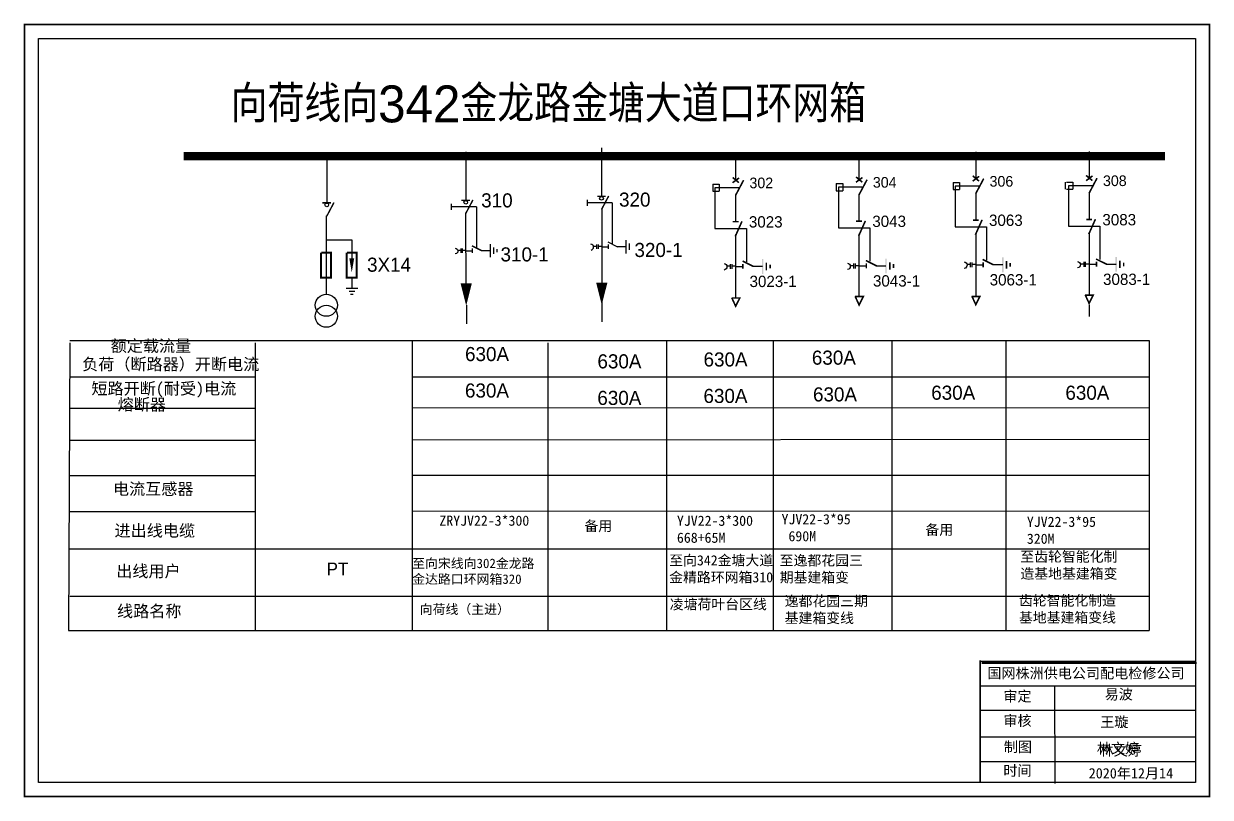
# Model space of a CAD drawing. Extents: x 6 to 548, y -578 to -125.
# Drawn here: x 151.7 to 277.3, y -396.3 to -314.4 of the extents above; entities that cross this region are included whole.
import ezdxf

# ---------------------------------------------------------------- set-up
doc = ezdxf.new("R2010")
doc.units = 0
doc.header["$LTSCALE"] = 0.774411
doc.linetypes.add('ACAD_ISO02W100', pattern=[15, 12, -3])
doc.linetypes.add('CENTER', pattern=[50.8, 31.75, -6.35, 6.35, -6.35])
doc.layers.get('0').update_dxf_attribs({"linetype": 'CONTINUOUS'})
doc.layers.get('DEFPOINTS').update_dxf_attribs({"linetype": 'CONTINUOUS'})
doc.layers.add('Layer2', color=1, linetype='CONTINUOUS')
doc.styles.add('hztxt_txtstyle_0.00_0_0', font='', dxfattribs={"bigfont": 'hztxt.shx'})
doc.styles.add('hztxt_txtstyle_1.08_0_0', font='', dxfattribs={"height": 1.076522, "bigfont": 'hztxt.shx'})
doc.styles.add('hztxt_txtstyle_1.09_0_0', font='', dxfattribs={"height": 1.0944, "bigfont": 'hztxt.shx'})
doc.styles.add('hztxt_txtstyle_1.13_0_0', font='', dxfattribs={"height": 1.125, "bigfont": 'hztxt.shx'})
doc.styles.add('hztxt_txtstyle_1.20_0_0', font='', dxfattribs={"height": 1.2, "bigfont": 'hztxt.shx'})
doc.styles.add('hztxt_txtstyle_1.34_0_0', font='', dxfattribs={"height": 1.342623, "bigfont": 'hztxt.shx'})
doc.styles.add('hztxt_txtstyle_1.49_0_0', font='', dxfattribs={"height": 1.491804, "bigfont": 'hztxt.shx'})
doc.styles.add('hztxt_txtstyle_3.91_0_0', font='', dxfattribs={"height": 3.90625, "bigfont": 'hztxt.shx'})
doc.styles.get("Standard").update_dxf_attribs({"font": '', "height": 2.5})
doc.styles.get('hztxt_txtstyle_0.00_0_0').set_extended_font_data('hztxt')
doc.styles.get('hztxt_txtstyle_1.08_0_0').set_extended_font_data('hztxt')
doc.styles.get('hztxt_txtstyle_1.09_0_0').set_extended_font_data('hztxt')
doc.styles.get('hztxt_txtstyle_1.13_0_0').set_extended_font_data('hztxt')
doc.styles.get('hztxt_txtstyle_1.20_0_0').set_extended_font_data('hztxt')
doc.styles.get('hztxt_txtstyle_1.34_0_0').set_extended_font_data('hztxt')
doc.styles.get('hztxt_txtstyle_1.49_0_0').set_extended_font_data('hztxt')
doc.styles.get('hztxt_txtstyle_3.91_0_0').set_extended_font_data('hztxt')
doc.styles.get('Standard').set_extended_font_data('SimSun')

# ---------------------------------------------------------------- blocks, each defined once
blk = doc.blocks.new('JD')
for points in [[(-2, 0.2), (-2, -0.2), (2, 0.2), (2, -0.2)], [(1, -1.2), (1, -0.8), (-1, -1.2), (-1, -0.8)], [(-0.5, -1.8), (-0.5, -2.2), (0.5, -1.8), (0.5, -2.2)]]:
    blk.add_trace(points)

msp = doc.modelspace()

# ---------------------------------------------------------------- linework, layer by layer
at = {"layer": 'DEFPOINTS', "color": 0}
for p, q in [((198.48, -327.96), (198.48, -333.08)), ((212.86, -327.54), (212.86, -332.66)), ((252.49, -327.97), (252.49, -330.82)), ((264.5, -327.92), (264.5, -330.77)), ((183.76, -328.24), (183.76, -333.35)), ((227.06, -328.14), (227.06, -330.99)), ((240.13, -328.09), (240.13, -330.94)), ((224.66, -331.38), (224.66, -332.13)), ((224.66, -331.38), (225.34, -331.38)), ((225.34, -331.38), (225.34, -332.13)), ((237.73, -331.33), (238.41, -331.33)), ((237.73, -331.33), (237.73, -332.08)), ((238.41, -331.33), (238.41, -332.08)), ((250.09, -331.21), (250.09, -331.96)), ((250.09, -331.21), (250.77, -331.21)), ((250.77, -331.21), (250.77, -331.96)), ((261.96, -331.18), (261.96, -331.92)), ((262.1, -331.16), (262.77, -331.16)), ((262.77, -331.16), (262.77, -331.91)), ((224.66, -332.13), (225.34, -332.13)), ((227.06, -332.53), (227.06, -335.32)), ((237.73, -332.08), (238.41, -332.08)), ((240.13, -332.47), (240.13, -335.26)), ((250.09, -331.96), (250.77, -331.96)), ((252.49, -332.36), (252.49, -335.15)), ((262.1, -331.91), (262.77, -331.91)), ((264.5, -332.3), (264.5, -335.09)), ((212.89, -334), (212.89, -341.97)), ((183.7, -334.73), (183.7, -343.08)), ((198.45, -334.41), (198.48, -342.93)), ((227.06, -336.71), (227.06, -343.44)), ((240.13, -336.66), (240.13, -343.34)), ((252.49, -336.54), (252.49, -343.27)), ((264.5, -336.49), (264.5, -343.17)), ((183.69, -337.28), (186.41, -337.28)), ((186.41, -337.28), (186.41, -339.26)), ((212.34, -338), (212.02, -338)), ((212.34, -337.79), (212.34, -338.25)), ((212.49, -337.79), (212.49, -338.25)), ((212.86, -338), (212.49, -338)), ((212.86, -338.01), (213.56, -338.01)), ((213.52, -337.5), (214.54, -338.01)), ((213.56, -337.77), (213.56, -338.24)), ((214.48, -337.99), (215.44, -337.99)), ((198.48, -338.43), (199.18, -338.43)), ((200.1, -338.41), (201.06, -338.41)), ((227.06, -340.09), (227.84, -340.09)), ((228.86, -340.07), (229.92, -340.07)), ((240.13, -340.04), (240.91, -340.04)), ((241.93, -340.02), (242.99, -340.02)), ((252.49, -339.92), (253.27, -339.92)), ((254.29, -339.9), (255.35, -339.9)), ((264.5, -339.87), (265.28, -339.87)), ((266.3, -339.85), (267.36, -339.85)), ((186.41, -341.35), (186.41, -342.37)), ((198.57, -344.19), (198.57, -346.19)), ((212.9, -343.28), (212.9, -345.97)), ((156.57, -347.95), (270.88, -347.95)), ((192.82, -347.95), (192.82, -378.64)), ((219.73, -347.97), (219.73, -378.64)), ((231.05, -347.95), (231.05, -378.64)), ((243.61, -347.95), (243.61, -378.64)), ((255.7, -347.98), (255.7, -378.67)), ((270.88, -347.95), (270.88, -378.64)), ((156.54, -348.2), (156.42, -378.64)), ((176.17, -348.2), (176.17, -378.64)), ((207.16, -348.2), (207.16, -378.64)), ((156.54, -351.77), (176.17, -351.77)), ((156.54, -355.1), (176.17, -355.09)), ((156.54, -358.5), (176.17, -358.48)), ((156.54, -362.23), (176.17, -362.22)), ((156.54, -366.04), (176.17, -366.03)), ((156.54, -369.98), (192.82, -369.98)), ((156.54, -374.99), (270.88, -374.99))]:
    msp.add_line(p, q, dxfattribs=at)
at = {"layer": 'DEFPOINTS', "color": 0, "linetype": 'ACAD_ISO02W100'}
for p, q in [((240.47, -331.72), (237.95, -331.72)), ((237.95, -331.72), (237.95, -336.01)), ((250.31, -331.6), (250.31, -335.9)), ((252.83, -331.6), (250.31, -331.6)), ((264.84, -331.55), (262.31, -331.55)), ((262.31, -331.55), (262.31, -335.84)), ((224.88, -331.77), (224.88, -336.07)), ((227.4, -331.77), (224.88, -331.77)), ((224.88, -336.07), (228.21, -336.07)), ((228.21, -336.07), (228.21, -339.61)), ((237.95, -336.01), (241.27, -336.01)), ((241.27, -336.01), (241.27, -339.55)), ((250.31, -335.9), (253.64, -335.9)), ((253.64, -335.9), (253.64, -339.44)), ((262.31, -335.84), (265.64, -335.84)), ((265.64, -335.84), (265.64, -339.38))]:
    msp.add_line(p, q, dxfattribs=at)
at = {"layer": 'DEFPOINTS', "color": 0, "linetype": 'CENTER'}
msp.add_line((264.5, -344.18), (264.5, -345.4), dxfattribs=at)
at = {"layer": 'DEFPOINTS', "color": 0, "ltscale": 1.433355}
for p, q in [((192.82, -351.77), (270.88, -351.77)), ((192.82, -355.08), (270.88, -355.02)), ((192.82, -358.46), (270.88, -358.39)), ((192.82, -362.21), (270.88, -362.18)), ((192.82, -366.02), (270.88, -365.97)), ((192.82, -369.98), (270.88, -369.98))]:
    msp.add_line(p, q, dxfattribs=at)
at = {"layer": 'DEFPOINTS', "color": 0, "linetype": 'Continuous', "const_width": 0.182}
msp.add_lwpolyline([(151.76, -314.5), (277.24, -314.5), (277.24, -396.2), (151.76, -396.2)], close=True, dxfattribs=at)
at = {"layer": 'DEFPOINTS', "color": 0, "linetype": 'Continuous'}
msp.add_lwpolyline([(153.24, -315.97), (275.77, -315.97), (275.77, -394.72), (153.24, -394.72)], close=True, dxfattribs=at)
at = {"layer": 'DEFPOINTS', "color": 0}
for points, const_width in [([(168.61, -328.43), (272.54, -328.43)], 0.895), ([(252.18, -330.51), (252.84, -331.06)], 0.169), ([(252.17, -331.07), (252.86, -330.56)], 0.169), ([(264.18, -331.02), (264.86, -330.51)], 0.169), ([(264.18, -330.46), (264.85, -331.01)], 0.169), ([(226.75, -330.68), (227.41, -331.23)], 0.169), ([(226.74, -331.24), (227.43, -330.73)], 0.169), ([(227.06, -332.57), (227.91, -330.97)], 0.169), ([(239.82, -330.63), (240.48, -331.18)], 0.169), ([(239.81, -331.19), (240.5, -330.68)], 0.169), ([(240.13, -332.52), (240.98, -330.92)], 0.169), ([(252.49, -332.4), (253.34, -330.8)], 0.169), ([(264.5, -332.35), (265.34, -330.75)], 0.169), ([(198.48, -334.5), (199.24, -333.06)], 0.153), ([(212.41, -332.67), (213.31, -332.67)], 0.153), ([(212.86, -334.08), (213.62, -332.64)], 0.153), ([(183.31, -333.37), (184.21, -333.37)], 0.153), ([(183.76, -334.78), (184.53, -333.33)], 0.153), ([(198.03, -333.1), (198.93, -333.1)], 0.153), ([(226.76, -335.36), (227.39, -335.36)], 0.169), ([(227.03, -336.92), (227.74, -335.32)], 0.169), ([(239.83, -335.31), (240.45, -335.31)], 0.169), ([(240.1, -336.86), (240.81, -335.27)], 0.169), ([(252.19, -335.19), (252.81, -335.19)], 0.169), ([(252.46, -336.75), (253.17, -335.16)], 0.169), ([(264.2, -335.14), (264.82, -335.14)], 0.169), ([(264.46, -336.69), (265.17, -335.1)], 0.169), ([(199.14, -337.92), (200.16, -338.43)], 0.153), ([(183.16, -338.63), (183.16, -341.28), (184.22, -341.28), (184.22, -338.63), (183.19, -338.63)], 0.224), ([(185.88, -338.63), (185.88, -341.28), (186.94, -341.28), (186.94, -338.63), (185.91, -338.63)], 0.224), ([(199.18, -338.19), (199.18, -338.66)], 0.153), ([(253.23, -339.36), (254.35, -339.92)], 0.169), ([(265.23, -339.31), (266.36, -339.87)], 0.169), ([(227.8, -339.53), (228.92, -340.09)], 0.169), ([(227.84, -339.83), (227.84, -340.35)], 0.169), ([(240.87, -339.47), (241.99, -340.04)], 0.169), ([(240.91, -339.78), (240.91, -340.3)], 0.169), ([(253.27, -339.66), (253.27, -340.18)], 0.169), ([(265.28, -339.61), (265.28, -340.13)], 0.169), ([(212.56, -342.44), (213.25, -342.44), (212.9, -343.13), (212.57, -342.42)], 0.134), ([(264.08, -343.13), (264.94, -343.13), (264.5, -344), (264.09, -343.11)], 0.169), ([(226.65, -343.44), (227.51, -343.44), (227.07, -344.31), (226.66, -343.42)], 0.169), ([(239.72, -343.29), (240.58, -343.29), (240.14, -344.17), (239.73, -343.28)], 0.169), ([(252.08, -343.27), (252.94, -343.27), (252.5, -344.14), (252.09, -343.25)], 0.169)]:
    msp.add_lwpolyline(points, dxfattribs=dict(at, const_width=const_width))
for points in [[(196.95, -333.48), (196.95, -334.12)], [(211.33, -333.06), (211.33, -333.7)], [(197.96, -338.42), (197.64, -338.42)], [(197.96, -338.21), (197.96, -338.67)], [(198.11, -338.21), (198.11, -338.67)], [(198.48, -338.42), (198.11, -338.42)], [(226.5, -340.08), (226.14, -340.08)], [(226.5, -339.85), (226.5, -340.36)], [(226.65, -339.85), (226.65, -340.36)], [(227.06, -340.08), (226.65, -340.08)], [(239.56, -340.03), (239.21, -340.03)], [(239.56, -339.79), (239.56, -340.3)], [(239.72, -339.79), (239.72, -340.3)], [(240.13, -340.03), (239.72, -340.03)], [(251.92, -339.91), (251.57, -339.91)], [(251.92, -339.68), (251.92, -340.19)], [(252.08, -339.68), (252.08, -340.19)], [(252.49, -339.91), (252.08, -339.91)], [(263.93, -339.86), (263.58, -339.86)], [(263.93, -339.62), (263.93, -340.14)], [(264.09, -339.62), (264.09, -340.14)], [(264.5, -339.86), (264.09, -339.86)]]:
    msp.add_lwpolyline(points, dxfattribs=at)
at = {"layer": 'DEFPOINTS', "color": 0, "ltscale": 2}
for points in [[(199.61, -333.8), (196.95, -333.8)], [(199.61, -333.8), (199.61, -338.17)], [(213.99, -333.38), (211.33, -333.38)], [(213.99, -333.38), (213.99, -337.75)]]:
    msp.add_lwpolyline(points, dxfattribs=at)
at = {"layer": 'DEFPOINTS', "color": 0}
for points, format in [([(186.41, -339.23, 0.522, 0, 0), (186.41, -340.72, 0, 0, 0)], "xyseb"), ([(197.37, -338.16, -0.877934), (197.38, -338.78)], "xyb"), ([(225.84, -339.79, -0.877934), (225.85, -340.48)], "xyb"), ([(238.91, -339.74, -0.877934), (238.92, -340.42)], "xyb"), ([(251.27, -339.62, -0.877934), (251.28, -340.31)], "xyb"), ([(263.27, -339.57, -0.877934), (263.29, -340.25)], "xyb"), ([(198.53, -341.89, 1.19, 0, 0), (198.53, -344.26, 0, 0, 0)], "xyseb"), ([(212.89, -341.81, 1.19, 0, 0), (212.89, -344.18, 0, 0, 0)], "xyseb")]:
    msp.add_lwpolyline(points, format=format, dxfattribs=at)
for centre, radius in [((212.86, -332.89), 0.196), ((183.76, -333.59), 0.196), ((198.48, -333.31), 0.196), ((183.72, -344.2), 1.17), ((183.72, -345.37), 1.17)]:
    msp.add_circle(centre, radius, dxfattribs=at)
msp.add_arc((211.71, -338.05), 0.312, 278.5404, 83.6643, dxfattribs=at)
for points in [[(201, -339.15), (201.15, -339.15), (201, -337.72), (201.15, -337.72)], [(215.38, -338.73), (215.53, -338.73), (215.38, -337.3), (215.53, -337.3)], [(215.88, -337.66), (215.74, -337.66), (215.88, -338.37), (215.74, -338.37)], [(201.5, -338.08), (201.36, -338.08), (201.5, -338.79), (201.36, -338.79)], [(201.72, -338.62), (201.86, -338.62), (201.72, -338.26), (201.86, -338.26)]]:
    msp.add_trace(points, dxfattribs=at)
at = {"layer": 'Layer2', "color": 0}
msp.add_line((156.42, -378.64), (270.88, -378.64), dxfattribs=at)
at = {"layer": 'Layer2', "color": 0, "linetype": 'Continuous'}
for p, q in [((252.97, -381.89), (275.72, -381.89)), ((252.97, -384.48), (275.72, -384.48)), ((260.83, -384.47), (260.87, -394.82)), ((252.97, -387.08), (275.72, -387.08)), ((252.97, -389.9), (275.72, -389.9)), ((252.97, -392.49), (275.72, -392.49))]:
    msp.add_line(p, q, dxfattribs=at)
at = {"layer": 'Layer2', "color": 0, "linetype": 'Continuous', "const_width": 0.182}
for points in [[(252.97, -381.81), (252.96, -394.78)], [(253.14, -382.08), (275.9, -382.08)]]:
    msp.add_lwpolyline(points, dxfattribs=at)

# ---------------------------------------------------------------- block references
at = {"layer": 'DEFPOINTS', "color": 0, "xscale": 0.3937500000000114, "yscale": 0.3937500000000114, "zscale": 0.39375, "rotation": 90}
for p in [(243, -340.05), (255.36, -339.93), (267.37, -339.88), (229.93, -340.1)]:
    msp.add_blockref('JD', p, dxfattribs=at)
at = {"layer": 'DEFPOINTS', "color": 0, "xscale": 0.3132787630884195, "yscale": 0.3132787616991664, "zscale": 0.3132787617549331}
msp.add_blockref('JD', (186.43, -342.42), dxfattribs=at)

# ---------------------------------------------------------------- texts
at = {"layer": 'DEFPOINTS', "color": 0}
for s, height, style, p in [('308', 1.125, 'hztxt_txtstyle_1.13_0_0', (265.97, -331.59)), ('302', 1.125, 'hztxt_txtstyle_1.13_0_0', (228.53, -331.82)), ('304', 1.125, 'hztxt_txtstyle_1.13_0_0', (241.6, -331.76)), ('306', 1.125, 'hztxt_txtstyle_1.13_0_0', (253.96, -331.65)), ('310', 1.492, 'hztxt_txtstyle_1.49_0_0', (200.12, -333.85)), ('320', 1.492, 'hztxt_txtstyle_1.49_0_0', (214.72, -333.77)), ('3023', 1.2, 'hztxt_txtstyle_1.20_0_0', (228.47, -335.98)), ('3043', 1.2, 'hztxt_txtstyle_1.20_0_0', (241.54, -335.92)), ('3063', 1.2, 'hztxt_txtstyle_1.20_0_0', (253.9, -335.81)), ('3083', 1.2, 'hztxt_txtstyle_1.20_0_0', (265.91, -335.75)), ('320-1', 1.492, 'hztxt_txtstyle_1.49_0_0', (216.35, -339.1)), ('3X14', 1.492, 'hztxt_txtstyle_1.49_0_0', (188.03, -340.66)), ('310-1', 1.492, 'hztxt_txtstyle_1.49_0_0', (202.17, -339.57)), ('3023-1', 1.2, 'hztxt_txtstyle_1.20_0_0', (228.54, -342.28)), ('3043-1', 1.2, 'hztxt_txtstyle_1.20_0_0', (241.61, -342.23)), ('3063-1', 1.2, 'hztxt_txtstyle_1.20_0_0', (253.97, -342.11)), ('3083-1', 1.2, 'hztxt_txtstyle_1.20_0_0', (265.98, -342.06)), ('630A', 1.492, 'hztxt_txtstyle_1.49_0_0', (198.41, -350.12)), ('630A', 1.492, 'hztxt_txtstyle_1.49_0_0', (223.67, -350.69)), ('630A', 1.492, 'hztxt_txtstyle_1.49_0_0', (235.14, -350.5)), ('630A', 1.492, 'hztxt_txtstyle_1.49_0_0', (212.43, -350.89)), ('630A', 1.492, 'hztxt_txtstyle_1.49_0_0', (198.4, -353.98)), ('630A', 1.492, 'hztxt_txtstyle_1.49_0_0', (223.66, -354.55)), ('630A', 1.492, 'hztxt_txtstyle_1.49_0_0', (235.26, -354.39)), ('630A', 1.492, 'hztxt_txtstyle_1.49_0_0', (247.78, -354.21)), ('630A', 1.492, 'hztxt_txtstyle_1.49_0_0', (261.99, -354.21)), ('630A', 1.492, 'hztxt_txtstyle_1.49_0_0', (212.42, -354.76))]:
    msp.add_text(s, height=height, dxfattribs=dict(at, style=style)).set_placement(p)
for s, p in [('额定载流量', (160.88, -349.13)), ('负荷（断路器）开断电流', (157.86, -351.07)), ('短路开断(耐受)电流', (158.84, -353.65)), ('熔断器', (161.62, -355.34)), ('电流互感器', (161.12, -364.27)), ('进出线电缆', (161.29, -368.69)), ('出线用户', (161.47, -372.98))]:
    msp.add_text(s, height=1.25, dxfattribs=at).set_placement(p)
at = {"layer": 'DEFPOINTS', "color": 7, "style": 'hztxt_txtstyle_1.34_0_0'}
msp.add_text('PT', height=1.343, dxfattribs=at).set_placement((183.75, -372.79))
at = {"layer": 'DEFPOINTS', "color": 7, "insert": (173.58, -320.94), "char_height": 3.9062, "width": 96.5293, "attachment_point": 1, "style": 'hztxt_txtstyle_3.91_0_0'}
msp.add_mtext('向荷线向342金龙路金塘大道口环网箱', dxfattribs=at)
at = {"layer": 'DEFPOINTS', "color": 7, "linetype": 'Continuous', "attachment_point": 1, "style": 'hztxt_txtstyle_1.08_0_0'}
for s, insert, char_height, width in [('{\\fSimSun|b0|i0|c134|p2;ZRYJV22-3*300}', (195.69, -366.47), 1.0765, 12.6828), ('{\\fSimSun|b0|i0|c134|p2;备用}', (211.05, -367.03), 1.0765, 12.6828), ('{\\fSimSun|b0|i0|c134|p2;YJV22-3*300\\P668+65M}', (220.85, -366.48), 1.0765, 12.6828), ('{\\fSimSun|b0|i0|c134|p2;YJV22-3*95\\P 690M}', (231.93, -366.32), 1.0765, 12.6828), ('{\\fSimSun|b0|i0|c134|p2;YJV22-3*95\\P320M}', (257.91, -366.59), 1.0765, 12.6828), ('{\\fSimSun|b0|i0|c134|p2;备用}', (247.17, -367.43), 1.0765, 12.6828), ('{\\fSimSun|b0|i0|c134|p2;至向342金塘大道金精路环网箱310}', (220.03, -370.67), 1.0765, 12.1308), ('{\\fSimSun|b0|i0|c134|p2;至逸都花园三期基建箱变}', (231.73, -370.68), 1.0765, 9.7304), ('{\\fSimSun|b0|i0|c134|p2;至齿轮智能化制造基地基建箱变}', (257.22, -370.28), 1.0765, 11.1922), ('{\\fSimSun|b0|i0|c134|p2;至向宋线向302金龙路金达路口环网箱320}', (192.81, -371.03), 1, 13.6413), ('{\\fSimSun|b0|i0|c134|p2;凌塘荷叶台区线}', (220.09, -375.32), 1.0765, 12.6828), ('{\\fSimSun|b0|i0|c134|p2;逸都花园三期基建箱变线}', (232.26, -374.98), 1.0765, 9.7304), ('{\\fSimSun|b0|i0|c134|p2;齿轮智能化制造基地基建箱变线}', (257.07, -374.92), 1.0765, 11.1922)]:
    msp.add_mtext(s, dxfattribs=dict(at, insert=insert, char_height=char_height, width=width))
at = {"layer": 'Layer2', "color": 0}
msp.add_text('线路名称', height=1.25, dxfattribs=at).set_placement((161.55, -377.21))
at = {"layer": 'Layer2', "color": 0, "linetype": 'Continuous', "attachment_point": 1, "style": 'hztxt_txtstyle_0.00_0_0'}
for s, insert, char_height, width in [('{\\fKaiTi_GB2312|b0|i0|c134|p49;向荷线（主进）}', (193.61, -375.89), 1, 10.943), ('{\\fSimSun|b0|i0|c134|p2;国网株洲供电公司配电检修公司}', (253.72, -382.61), 1.0944, 29.9201), ('\\f\uffbfﾬￌﾣﾤ_GB2312|b0|i0|c134|p49;审定', (255.42, -385.05), 1.0944, 8.5588), ('{\\fSimSun|b0|i0|c134|p2;易波}', (266.15, -384.84), 1.0944, 8.5588), ('\\f\uffbfﾬￌﾣﾤ_GB2312|b0|i0|c134|p49;审核', (255.42, -387.63), 1.0944, 8.5588), ('{\\fSimSun|b0|i0|c134|p2;王璇}', (265.68, -387.77), 1.0944, 8.5588), ('\\f\uffbfﾬￌﾣﾤ_GB2312|b0|i0|c134|p49;制图', (255.47, -390.41), 1.0944, 8.5588), ('{\\fSimSun|b0|i0|c134|p2;林文婷}', (265.32, -390.56), 1.0944, 8.5588), ('\\f\uffbfﾬￌﾣﾤ_GB2312|b0|i0|c134|p49;时间', (255.42, -392.92), 1.0944, 8.5588)]:
    msp.add_mtext(s, dxfattribs=dict(at, insert=insert, char_height=char_height, width=width))
at = {"layer": 'Layer2', "color": 18, "linetype": 'Continuous', "true_color": 0x000000, "insert": (265.61, -390.79), "char_height": 1.0944, "width": 8.5588, "attachment_point": 1, "style": 'hztxt_txtstyle_1.09_0_0'}
msp.add_mtext('{\\fSimSun|b0|i0|c134|p2;林文婷}', dxfattribs=at)
at = {"layer": 'Layer2', "color": 7, "linetype": 'Continuous', "insert": (264.46, -393.2), "char_height": 1.0944, "width": 11.6033, "attachment_point": 1, "style": 'hztxt_txtstyle_1.09_0_0'}
msp.add_mtext('{\\fSimSun|b0|i0|c134|p2;2020年12月14}', dxfattribs=at)

doc.saveas('drawing.dxf')
